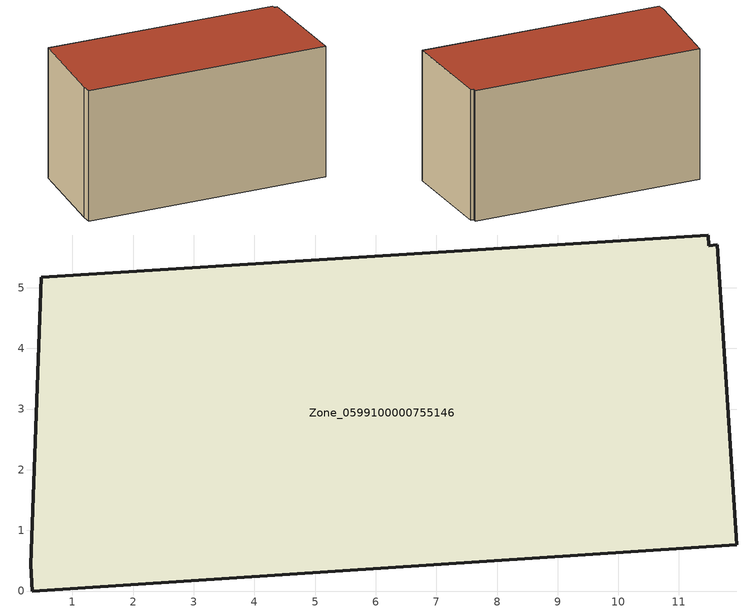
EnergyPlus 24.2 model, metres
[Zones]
Zone_0599100000755146
 floor ground (C_G): 0.49,5.18 11.48,5.87 11.49,5.7 11.63,5.71 11.96,0.76 0.34,0 0.31,0.43 z0
 wall outside (C_F): 11.96,0.76 11.63,5.71 11.49,5.7 11.48,5.87 0.49,5.18 0.31,0.43 0.34,0 11.96,0.76 z0:6.28
 roof outside (C_R): 11.48,5.87 0.49,5.18 0.31,0.43 0.34,0 11.96,0.76 11.63,5.71 11.49,5.7 z6.28
[BUILDING]
Pand.0599100000755146: North Axis=0; Terrain=City; Loads Convergence Tolerance Value=0.04; Temperature Convergence Tolerance Value=0.4; Solar Distribution=FullExterior; Maximum Number of Warmup Days=25; Minimum Number of Warmup Days=1
[Site:Location]
Rotterdam.The.Hague.AP_ZH_NLD Design_Conditions: Latitude=51.96; Longitude=4.45; Time Zone=1; Elevation=-4.5
[SITE:GROUNDTEMPERATURE:BUILDINGSURFACE]
18, 18, 18, 18, 18, 18, 18, 18, 18, 18, 18, 18
[MATERIAL] Thermal Absorptance=0.9; Solar Absorptance=0.7; Visible Absorptance=0.7
Name | Roughness | Thickness | Conductivity | Density | Specific Heat
G.TC.2006-2014 | MediumSmooth | 0.15 | 0.06 | 540 | 1210
F.TC.2006-2014 | Rough | 0.3 | 0.12 | 1920 | 840
R.TC.2006-2014 | MediumRough | 0.2 | 0.08 | 1500 | 1000
[CONSTRUCTION]
C_G: G.TC.2006-2014
C_F: F.TC.2006-2014
C_R: R.TC.2006-2014
[ZONE]
Zone_0599100000755146: Type=1; Multiplier=1; Ceiling Height=Autocalculate; Volume=Autocalculate; Floor Area=autocalculate; Part of Total Floor Area=Yes
[ZONEINFILTRATION:DESIGNFLOWRATE]
Infil_Zone_0599100000755146: Zone or ZoneList or Space or SpaceList=Zone_0599100000755146; Schedule=AlwaysOn; Design Flow Rate Calculation Method=Flow/Area; Flow Rate per Floor Area=0.0015; Constant Term Coefficient=1; Temperature Term Coefficient=0; Velocity Term Coefficient=0; Velocity Squared Term Coefficient=0
[HVACTEMPLATE:ZONE:IDEALLOADSAIRSYSTEM]
Zone_0599100000755146: Maximum Heating Supply Air Temperature=50; Minimum Cooling Supply Air Temperature=13; Maximum Heating Supply Air Humidity Ratio=0.0156; Minimum Cooling Supply Air Humidity Ratio=0.0077; Heating Limit=NoLimit; Cooling Limit=NoLimit; Dehumidification Control Type=ConstantSensibleHeatRatio; Cooling Sensible Heat Ratio=0.7; Dehumidification Setpoint=60; Humidification Control Type=None; Humidification Setpoint=30; Outdoor Air Method=None; Outdoor Air Flow Rate per Person=0.00944; Outdoor Air Flow Rate per Zone Floor Area=0; Outdoor Air Flow Rate per Zone=0; Demand Controlled Ventilation Type=None; Outdoor Air Economizer Type=NoEconomizer; Heat Recovery Type=None; Sensible Heat Recovery Effectiveness=0.7; Latent Heat Recovery Effectiveness=0.65
[ZONECONTROL:THERMOSTAT]
ThermostatControl_Zone_0599100000755146: Zone or ZoneList=Zone_0599100000755146; Control Type Schedule=DualSetpointControlType; Control 1=Thermostat_Zone_0599100000755146; Temperature Difference Between Cutout And Setpoint=0
[THERMOSTATSETPOINT:DUALSETPOINT]
Thermostat_Zone_0599100000755146: Heating Setpoint Temperature Schedule=HeatingSetpoint_Zone_0599100000755146; Cooling Setpoint Temperature Schedule=CoolingSetpoint_Zone_0599100000755146
[SCHEDULE:COMPACT]
HeatingSetpoint_Zone_0599100000755146: Through: 12/31, For: AllDays, Until: 24:00, 21
CoolingSetpoint_Zone_0599100000755146: Through: 12/31, For: AllDays, Until: 24:00, 24
DualSetpointControlType: Through: 12/31, For: AllDays, Until: 24:00, 4
AlwaysOn: Through: 12/31, For: AllDays, Until: 24:00, 1
